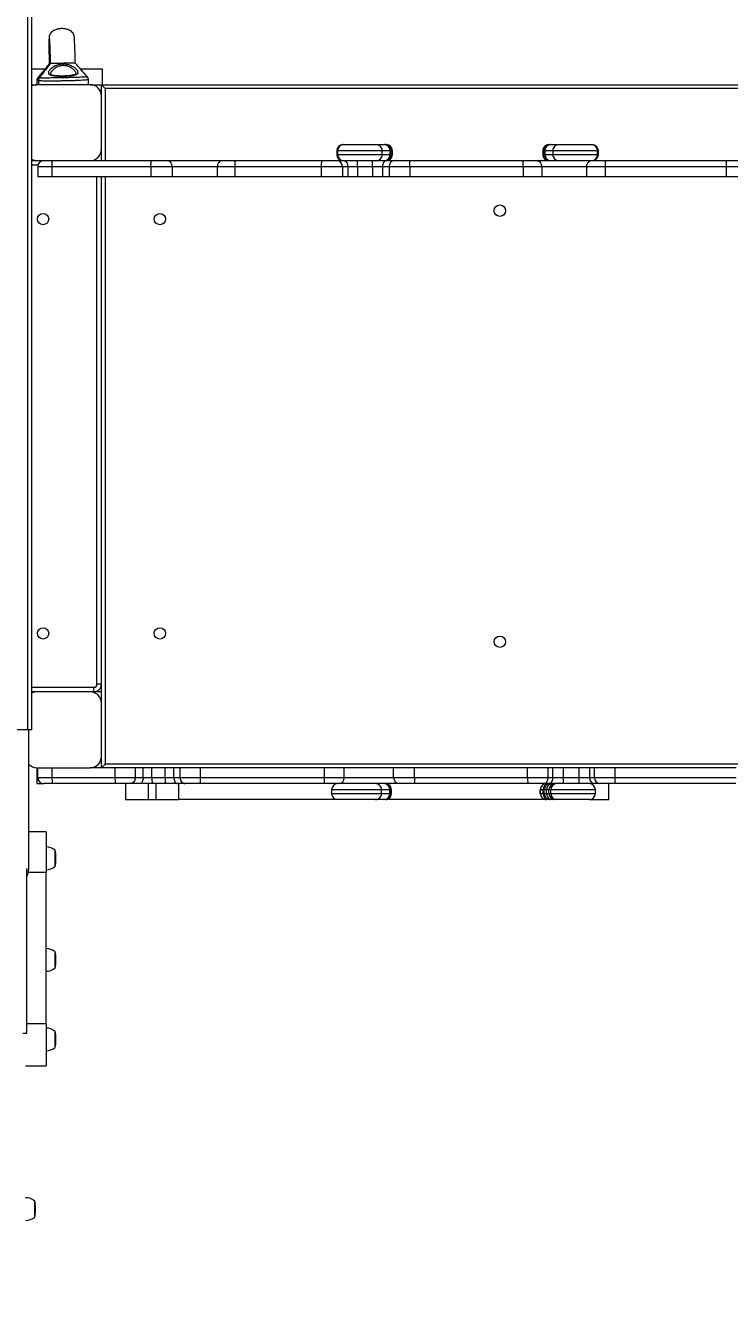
# Model space of a CAD drawing. Header units: millimetres. Extents: x -11024 to 8278, y -7837 to 5770.
# Drawn here: x -3413 to -2485, y -2495 to -809 of the extents above; entities that cross this region are included whole.
import ezdxf

# ---------------------------------------------------------------- set-up
doc = ezdxf.new("R2010")
doc.units = ezdxf.units.MM
for name, color, linetype in [('DIKOM_ОБЪЕКТ', 7, 'Continuous'), ('DIKOM_РАЗМЕР_ЗОНА', 7, 'Continuous'), ('DIKOM_РАЗМЕР_ОБЪЕКТА', 7, 'Continuous')]:
    doc.layers.add(name, color=color, linetype=linetype)
doc.styles.add('style1', font='arial.ttf', dxfattribs={"width": 0.8})
doc.dimstyles.new('1-50', dxfattribs={"dimtxt": 300, "dimasz": 200, "dimexe": 100, "dimexo": 0, "dimgap": 100, "dimtad": 1, "dimtxsty": 'style1', "dimcen": 200, "dimclrd": 7, "dimclre": 7, "dimclrt": 7, "dimadec": 1, "dimazin": 2, "dimtfac": 1, "dimtmove": 0, "dimatfit": 2, "dimfxl": 0, "dimlwd": 25, "dimlwe": 18, "dimarcsym": 0})

# ---------------------------------------------------------------- blocks, each defined once
blk = doc.blocks.new('*D9')
at = {"layer": 'Defpoints', "color": 0, "transparency": 16777216}
for p in [(3740.7, 3707.5), (-8191.6, -3797.3), (-1076.1, -3797.3)]:
    blk.add_point(p, dxfattribs=at)
at = {"layer": 'DIKOM_РАЗМЕР_ОБЪЕКТА', "color": 7, "lineweight": 18, "transparency": 16777216}
for p, q in [((3740.7, 3707.5), (-8291.6, 3707.5)), ((-1076.1, -3797.3), (-8291.6, -3797.3))]:
    blk.add_line(p, q, dxfattribs=at)
at = {"layer": 'DIKOM_РАЗМЕР_ОБЪЕКТА', "color": 7, "lineweight": 25, "transparency": 16777216}
blk.add_line((-8191.6, 3507.5), (-8191.6, -3597.3), dxfattribs=at)
at = {"layer": 'DIKOM_РАЗМЕР_ОБЪЕКТА', "color": 7, "transparency": 16777216}
for points in [[(-8224.9, 3507.5), (-8158.2, 3507.5), (-8191.6, 3707.5)], [(-8224.9, -3597.3), (-8158.2, -3597.3), (-8191.6, -3797.3)]]:
    blk.add_solid(points, dxfattribs=at)
at = {"layer": 'DIKOM_РАЗМЕР_ОБЪЕКТА', "color": 7, "transparency": 16777216, "insert": (-8444.7, -44.9), "char_height": 300, "attachment_point": 5, "rotation": 90, "style": 'style1'}
blk.add_mtext('7500', dxfattribs=at)
blk = doc.blocks.new('*D10')
at = {"layer": 'Defpoints', "color": 0, "transparency": 16777216}
for p in [(-7791.3, -186.8), (6174.9, -1433), (6174.9, -5371.3)]:
    blk.add_point(p, dxfattribs=at)
at = {"layer": 'DIKOM_РАЗМЕР_ОБЪЕКТА', "color": 7, "lineweight": 18, "transparency": 16777216}
for p, q in [((-7791.3, -186.8), (-7791.3, -5471.3)), ((6174.9, -1433), (6174.9, -5471.3))]:
    blk.add_line(p, q, dxfattribs=at)
at = {"layer": 'DIKOM_РАЗМЕР_ОБЪЕКТА', "color": 7, "lineweight": 25, "transparency": 16777216}
blk.add_line((-7591.3, -5371.3), (5974.9, -5371.3), dxfattribs=at)
at = {"layer": 'DIKOM_РАЗМЕР_ОБЪЕКТА', "color": 7, "transparency": 16777216}
for points in [[(-7591.3, -5337.9), (-7591.3, -5404.6), (-7791.3, -5371.3)], [(5974.9, -5337.9), (5974.9, -5404.6), (6174.9, -5371.3)]]:
    blk.add_solid(points, dxfattribs=at)
at = {"layer": 'DIKOM_РАЗМЕР_ОБЪЕКТА', "color": 7, "transparency": 16777216, "insert": (-1343.7, -5118.1), "char_height": 300, "attachment_point": 5, "style": 'style1'}
blk.add_mtext('14000', dxfattribs=at)
blk = doc.blocks.new('*D11')
at = {"layer": 'Defpoints', "color": 0, "transparency": 16777216}
for p in [(3316.1, 5770.1), (-10574.2, -5797.3), (-1580.1, -5797.3)]:
    blk.add_point(p, dxfattribs=at)
at = {"layer": 'DIKOM_РАЗМЕР_ЗОНА', "color": 7, "lineweight": 18, "transparency": 16777216}
for p, q in [((3316.1, 5770.1), (-10674.2, 5770.1)), ((-1580.1, -5797.3), (-10674.2, -5797.3))]:
    blk.add_line(p, q, dxfattribs=at)
at = {"layer": 'DIKOM_РАЗМЕР_ЗОНА', "color": 7, "lineweight": 25, "transparency": 16777216}
blk.add_line((-10574.2, 5570.1), (-10574.2, -5597.3), dxfattribs=at)
at = {"layer": 'DIKOM_РАЗМЕР_ЗОНА', "color": 7, "transparency": 16777216}
for points in [[(-10607.5, 5570.1), (-10540.8, 5570.1), (-10574.2, 5770.1)], [(-10607.5, -5597.3), (-10540.8, -5597.3), (-10574.2, -5797.3)]]:
    blk.add_solid(points, dxfattribs=at)
at = {"layer": 'DIKOM_РАЗМЕР_ЗОНА', "color": 7, "transparency": 16777216, "insert": (-10827.3, -173), "char_height": 300, "attachment_point": 5, "rotation": 90, "style": 'style1'}
blk.add_mtext('11500', dxfattribs=at)
blk = doc.blocks.new('*D12')
at = {"layer": 'Defpoints', "color": 0, "transparency": 16777216}
for p in [(8278.3, -1824.9), (-9291.3, -2098.9), (8278.3, -7737)]:
    blk.add_point(p, dxfattribs=at)
at = {"layer": 'DIKOM_РАЗМЕР_ЗОНА', "color": 7, "lineweight": 18, "transparency": 16777216}
for p, q in [((8278.3, -1824.9), (8278.3, -7837)), ((-9291.3, -2098.9), (-9291.3, -7837))]:
    blk.add_line(p, q, dxfattribs=at)
at = {"layer": 'DIKOM_РАЗМЕР_ЗОНА', "color": 7, "lineweight": 25, "transparency": 16777216}
blk.add_line((-9091.3, -7737), (8078.3, -7737), dxfattribs=at)
at = {"layer": 'DIKOM_РАЗМЕР_ЗОНА', "color": 7, "transparency": 16777216}
for points in [[(-9091.3, -7703.7), (-9091.3, -7770.4), (-9291.3, -7737)], [(8078.3, -7703.7), (8078.3, -7770.4), (8278.3, -7737)]]:
    blk.add_solid(points, dxfattribs=at)
at = {"layer": 'DIKOM_РАЗМЕР_ЗОНА', "color": 7, "transparency": 16777216, "insert": (-900.5, -7483.9), "char_height": 300, "attachment_point": 5, "style": 'style1'}
blk.add_mtext('17500', dxfattribs=at)

msp = doc.modelspace()

# ---------------------------------------------------------------- linework, layer by layer
at = {"layer": 'DIKOM_ОБЪЕКТ', "color": 7, "linetype": 'Continuous', "lineweight": 15}
for p, q in [((-3409.452, -1736.829), (-3409.452, 1463.171)), ((-3404.452, -1736.829), (-3404.452, -226.317)), ((-3404.452, -865.829), (-3386.739, -865.829)), ((-3340.546, -865.829), (-3311.888, -865.829)), ((-3311.888, -865.829), (-3311.888, -886.829)), ((-3404.452, -886.829), (-3397.849, -886.829)), ((-3397.954, -881.747), (-3397.849, -886.831)), ((-3327.616, -886.829), (-3397.616, -886.829)), ((-3395.822, -881.153), (-3395.704, -886.829)), ((-3329.69, -886.829), (-3329.835, -879.844)), ((-3327.616, -886.829), (-3311.888, -886.829)), ((-3312.616, -901.829), (-3312.616, -886.829)), ((-3311.888, -886.829), (-1815.198, -886.829)), ((-1817.616, -891.829), (-3307.616, -891.829)), ((-3307.616, -891.829), (-3307.616, -986.829)), ((-3312.616, -971.829), (-3312.616, -901.829)), ((-3312.616, -986.829), (-3312.616, -971.829)), ((-3002.543, -973.829), (-3002.543, -978.829)), ((-3001.451, -973.829), (-3002.543, -973.829)), ((-3001.494, -973.829), (-3001.494, -978.829)), ((-2942.512, -973.829), (-3001.494, -973.829)), ((-2994.543, -965.829), (-2993.742, -965.829)), ((-2993.742, -965.829), (-2993.494, -965.829)), ((-2993.494, -965.829), (-2950.507, -965.829)), ((-2950.507, -965.829), (-2940.059, -965.829)), ((-2942.512, -978.829), (-2942.512, -973.829)), ((-2932.064, -973.829), (-2942.512, -973.829)), ((-2940.059, -965.829), (-2940.046, -965.829)), ((-2940.059, -965.829), (-2939.293, -965.829)), ((-2939.293, -965.829), (-2938.41, -965.829)), ((-2938.41, -965.829), (-2937.245, -965.829)), ((-2937.245, -965.829), (-2937.23, -965.829)), ((-2932.064, -978.829), (-2932.064, -973.829)), ((-2932.046, -973.829), (-2932.064, -973.829)), ((-2932.046, -978.829), (-2932.046, -973.829)), ((-2931.618, -973.829), (-2932.046, -973.829)), ((-2931.618, -978.829), (-2931.618, -973.829)), ((-2930.415, -973.829), (-2931.618, -973.829)), ((-2930.415, -978.829), (-2930.415, -973.829)), ((-2929.25, -973.829), (-2930.415, -973.829)), ((-2929.25, -978.829), (-2929.25, -973.829)), ((-2929.23, -973.829), (-2929.25, -973.829)), ((-2929.23, -978.829), (-2929.23, -973.829)), ((-2731.168, -973.829), (-2731.168, -978.829)), ((-2731.148, -973.829), (-2731.168, -973.829)), ((-2729.983, -973.829), (-2731.148, -973.829)), ((-2731.148, -973.829), (-2731.148, -978.829)), ((-2728.779, -973.829), (-2729.983, -973.829)), ((-2729.983, -973.829), (-2729.983, -978.829)), ((-2728.779, -973.829), (-2728.779, -978.829)), ((-2728.352, -973.829), (-2728.779, -973.829)), ((-2728.352, -973.829), (-2728.352, -978.829)), ((-2728.334, -973.829), (-2728.352, -973.829)), ((-2717.886, -973.829), (-2728.334, -973.829)), ((-2728.334, -973.829), (-2728.334, -978.829)), ((-2723.168, -965.829), (-2723.152, -965.829)), ((-2723.152, -965.829), (-2721.988, -965.829)), ((-2721.988, -965.829), (-2721.105, -965.829)), ((-2721.105, -965.829), (-2720.352, -965.829)), ((-2720.352, -965.829), (-2720.339, -965.829)), ((-2720.339, -965.829), (-2709.891, -965.829)), ((-2717.886, -973.829), (-2717.886, -978.829)), ((-2658.904, -973.829), (-2717.886, -973.829)), ((-2709.891, -965.829), (-2666.904, -965.829)), ((-2666.904, -965.829), (-2666.656, -965.829)), ((-2666.656, -965.829), (-2665.855, -965.829)), ((-2657.855, -973.829), (-2658.947, -973.829)), ((-2658.904, -978.829), (-2658.904, -973.829)), ((-2657.855, -978.829), (-2657.855, -973.829)), ((-3404.452, -986.829), (-3397.616, -986.829)), ((-3396.362, -992.829), (-3404.452, -992.829)), ((-3397.616, -986.829), (-3327.616, -986.829)), ((-3396.616, -994.829), (-3396.616, -1007.829)), ((-3378.154, -994.829), (-3396.616, -994.829)), ((-3247.769, -994.829), (-3378.154, -994.829)), ((-3378.154, -994.829), (-3378.154, -1007.829)), ((-3327.616, -986.829), (-3247.154, -986.829)), ((-3247.769, -994.829), (-3247.769, -1007.829)), ((-3219.318, -994.829), (-3247.769, -994.829)), ((-3247.154, -986.829), (-3226.29, -986.829)), ((-3226.29, -986.829), (-3153.43, -986.829)), ((-3219.318, -994.829), (-3219.318, -1007.829)), ((-3160.013, -994.829), (-3219.318, -994.829)), ((-3136.827, -994.829), (-3160.013, -994.829)), ((-3160.013, -994.829), (-3160.013, -1007.829)), ((-3153.43, -986.829), (-3136.426, -986.829)), ((-3023.012, -994.829), (-3136.827, -994.829)), ((-3136.827, -994.829), (-3136.827, -1007.829)), ((-3136.426, -986.829), (-3022.612, -986.829)), ((-2995.196, -994.829), (-3023.012, -994.829)), ((-3023.012, -994.829), (-3023.012, -1007.829)), ((-3022.612, -986.829), (-3002.213, -986.829)), ((-3002.543, -978.829), (-3001.451, -978.829)), ((-3002.213, -986.829), (-2993.506, -986.829)), ((-3001.494, -978.829), (-2942.512, -978.829)), ((-2995.196, -994.829), (-2995.196, -1007.829)), ((-2988.109, -994.829), (-2995.196, -994.829)), ((-2993.506, -986.829), (-2975.399, -986.829)), ((-2988.109, -994.829), (-2988.109, -1007.829)), ((-2975.175, -994.829), (-2988.109, -994.829)), ((-2975.399, -986.829), (-2955.795, -986.829)), ((-2975.175, -994.829), (-2975.175, -1007.829)), ((-2955.572, -994.829), (-2975.175, -994.829)), ((-2955.795, -986.829), (-2937.308, -986.829)), ((-2955.572, -994.829), (-2955.572, -1007.829)), ((-2942.366, -994.829), (-2955.572, -994.829)), ((-2942.512, -978.829), (-2932.064, -978.829)), ((-2942.366, -994.829), (-2942.366, -1007.829)), ((-2933.628, -994.829), (-2942.366, -994.829)), ((-2937.308, -986.829), (-2926.572, -986.829)), ((-2933.628, -994.829), (-2933.628, -1007.829)), ((-2906.31, -994.829), (-2933.628, -994.829)), ((-2932.064, -978.829), (-2932.046, -978.829)), ((-2932.046, -978.829), (-2931.618, -978.829)), ((-2931.618, -978.829), (-2930.415, -978.829)), ((-2930.415, -978.829), (-2929.25, -978.829)), ((-2929.25, -978.829), (-2929.23, -978.829)), ((-2926.572, -986.829), (-2906.539, -986.829)), ((-2906.539, -986.829), (-2757.161, -986.829)), ((-2906.31, -994.829), (-2906.31, -1007.829)), ((-2756.932, -994.829), (-2906.31, -994.829)), ((-2757.161, -986.829), (-2739.232, -986.829)), ((-2756.932, -994.829), (-2756.932, -1007.829)), ((-2732.484, -994.829), (-2756.932, -994.829)), ((-2739.232, -986.829), (-2666.684, -986.829)), ((-2732.484, -994.829), (-2732.484, -1007.829)), ((-2673.433, -994.829), (-2732.484, -994.829)), ((-2731.168, -978.829), (-2731.148, -978.829)), ((-2731.148, -978.829), (-2729.983, -978.829)), ((-2729.983, -978.829), (-2728.779, -978.829)), ((-2728.779, -978.829), (-2728.352, -978.829)), ((-2728.352, -978.829), (-2728.334, -978.829)), ((-2728.334, -978.829), (-2717.886, -978.829)), ((-2717.886, -978.829), (-2658.904, -978.829)), ((-2648.937, -994.829), (-2673.433, -994.829)), ((-2673.433, -994.829), (-2673.433, -1007.829)), ((-2666.684, -986.829), (-2648.72, -986.829)), ((-2658.947, -978.829), (-2657.855, -978.829)), ((-2648.937, -994.829), (-2648.937, -1007.829)), ((-2489.561, -994.829), (-2648.937, -994.829)), ((-2648.72, -986.829), (-2489.344, -986.829)), ((-2489.561, -994.829), (-2489.561, -1007.829)), ((-2462.507, -994.829), (-2489.561, -994.829)), ((-2489.344, -986.829), (-2469.504, -986.829)), ((-3396.616, -1007.829), (-3378.154, -1007.829)), ((-3378.154, -1007.829), (-3247.769, -1007.829)), ((-3318.616, -1676.829), (-3318.616, -1007.829)), ((-3312.616, -1701.829), (-3312.616, -1007.829)), ((-3307.616, -1007.829), (-3307.616, -1781.829)), ((-3247.769, -1007.829), (-3219.318, -1007.829)), ((-3219.318, -1007.829), (-3160.013, -1007.829)), ((-3160.013, -1007.829), (-3136.827, -1007.829)), ((-3136.827, -1007.829), (-3023.012, -1007.829)), ((-3023.012, -1007.829), (-2995.196, -1007.829)), ((-2995.196, -1007.829), (-2988.109, -1007.829)), ((-2988.109, -1007.829), (-2975.175, -1007.829)), ((-2975.175, -1007.829), (-2955.572, -1007.829)), ((-2955.572, -1007.829), (-2942.366, -1007.829)), ((-2942.366, -1007.829), (-2933.628, -1007.829)), ((-2933.628, -1007.829), (-2906.31, -1007.829)), ((-2906.31, -1007.829), (-2756.932, -1007.829)), ((-2756.932, -1007.829), (-2732.484, -1007.829)), ((-2732.484, -1007.829), (-2673.433, -1007.829)), ((-2673.433, -1007.829), (-2648.937, -1007.829)), ((-2648.937, -1007.829), (-2489.561, -1007.829)), ((-2489.561, -1007.829), (-2462.507, -1007.829)), ((-3404.452, -1680.829), (-3322.616, -1680.829)), ((-3322.616, -1686.829), (-3322.616, -1680.829)), ((-3312.616, -1676.829), (-3318.616, -1676.829)), ((-3397.616, -1686.829), (-3404.452, -1686.829)), ((-3327.616, -1686.829), (-3397.616, -1686.829)), ((-3322.616, -1686.829), (-3327.616, -1686.829)), ((-3312.616, -1686.829), (-3322.616, -1686.829)), ((-3312.616, -1771.829), (-3312.616, -1701.829)), ((-3409.452, -1736.829), (-3449.452, -1736.829)), ((-3404.452, -1736.829), (-3409.452, -1736.829)), ((-3408.673, -1736.829), (-3408.673, -1920.773)), ((-3397.616, -1786.829), (-3397.616, -1807.829)), ((-3397.616, -1786.829), (-3327.616, -1786.829)), ((-3396.616, -1799.829), (-3396.616, -1786.829)), ((-3377.767, -1799.829), (-3377.767, -1786.829)), ((-3294.791, -1786.829), (-3327.616, -1786.829)), ((-3312.616, -1786.829), (-3312.616, -1771.829)), ((-3307.616, -1781.829), (-1817.616, -1781.829)), ((-3294.791, -1799.829), (-3294.791, -1786.829)), ((-3267.931, -1786.829), (-3294.791, -1786.829)), ((-3267.931, -1799.829), (-3267.931, -1786.829)), ((-3257.712, -1786.829), (-3267.931, -1786.829)), ((-3257.712, -1799.829), (-3257.712, -1786.829)), ((-3246.039, -1786.829), (-3257.712, -1786.829)), ((-3246.039, -1799.829), (-3246.039, -1786.829)), ((-3228.738, -1786.829), (-3246.039, -1786.829)), ((-3228.738, -1799.829), (-3228.738, -1786.829)), ((-3217.342, -1786.829), (-3228.738, -1786.829)), ((-3217.342, -1799.829), (-3217.342, -1786.829)), ((-3208.988, -1786.829), (-3217.342, -1786.829)), ((-3208.988, -1799.829), (-3208.988, -1786.829)), ((-3182.153, -1786.829), (-3208.988, -1786.829)), ((-3182.153, -1799.829), (-3182.153, -1786.829)), ((-3018.61, -1786.829), (-3182.153, -1786.829)), ((-3018.61, -1799.829), (-3018.61, -1786.829)), ((-2992.615, -1786.829), (-3018.61, -1786.829)), ((-2992.615, -1799.829), (-2992.615, -1786.829)), ((-2927.633, -1786.829), (-2992.615, -1786.829)), ((-2927.633, -1799.829), (-2927.633, -1786.829)), ((-2900.177, -1786.829), (-2927.633, -1786.829)), ((-2900.177, -1799.829), (-2900.177, -1786.829)), ((-2750.987, -1786.829), (-2900.177, -1786.829)), ((-2750.987, -1799.829), (-2750.987, -1786.829)), ((-2723.947, -1786.829), (-2750.987, -1786.829)), ((-2723.947, -1799.829), (-2723.947, -1786.829)), ((-2717.613, -1786.829), (-2723.947, -1786.829)), ((-2717.613, -1799.829), (-2717.613, -1786.829)), ((-2703.742, -1786.829), (-2717.613, -1786.829)), ((-2703.742, -1799.829), (-2703.742, -1786.829)), ((-2682.937, -1786.829), (-2703.742, -1786.829)), ((-2682.937, -1799.829), (-2682.937, -1786.829)), ((-2669.067, -1786.829), (-2682.937, -1786.829)), ((-2669.067, -1799.829), (-2669.067, -1786.829)), ((-2662.725, -1786.829), (-2669.067, -1786.829)), ((-2635.671, -1786.829), (-2662.725, -1786.829)), ((-2662.725, -1799.829), (-2662.725, -1786.829)), ((-2635.671, -1799.829), (-2635.671, -1786.829)), ((-2476.295, -1786.829), (-2635.671, -1786.829)), ((-3396.616, -1799.829), (-3377.767, -1799.829)), ((-3377.767, -1799.829), (-3294.791, -1799.829)), ((-3294.791, -1799.829), (-3267.931, -1799.829)), ((-3267.931, -1799.829), (-3257.712, -1799.829)), ((-3257.712, -1799.829), (-3246.039, -1799.829)), ((-3246.039, -1799.829), (-3228.738, -1799.829)), ((-3228.738, -1799.829), (-3217.342, -1799.829)), ((-3217.342, -1799.829), (-3208.988, -1799.829)), ((-3208.988, -1799.829), (-3182.153, -1799.829)), ((-3182.153, -1799.829), (-3018.61, -1799.829)), ((-3018.61, -1799.829), (-2992.615, -1799.829)), ((-2992.615, -1799.829), (-2927.633, -1799.829)), ((-2927.633, -1799.829), (-2900.177, -1799.829)), ((-2900.177, -1799.829), (-2750.987, -1799.829)), ((-2750.987, -1799.829), (-2723.947, -1799.829)), ((-2723.947, -1799.829), (-2717.613, -1799.829)), ((-2717.613, -1799.829), (-2703.742, -1799.829)), ((-2703.742, -1807.829), (-2703.742, -1799.829)), ((-2703.742, -1799.829), (-2682.937, -1799.829)), ((-2682.937, -1799.829), (-2669.067, -1799.829)), ((-2682.937, -1807.829), (-2682.937, -1799.829)), ((-2669.067, -1799.829), (-2662.725, -1799.829)), ((-2662.725, -1799.829), (-2635.671, -1799.829)), ((-2635.671, -1799.829), (-2476.295, -1799.829)), ((-3397.616, -1807.829), (-3388.616, -1807.829)), ((-3377.307, -1807.829), (-3388.616, -1807.829)), ((-3294.33, -1807.829), (-3377.307, -1807.829)), ((-3274.633, -1807.829), (-3294.33, -1807.829)), ((-3280.914, -1807.829), (-3280.914, -1828.829)), ((-3262.078, -1807.829), (-3274.633, -1807.829)), ((-3245.736, -1807.829), (-3262.078, -1807.829)), ((-3250.914, -1807.829), (-3250.914, -1828.829)), ((-3228.435, -1807.829), (-3245.736, -1807.829)), ((-3240.858, -1807.829), (-3240.858, -1828.829)), ((-3212.481, -1807.829), (-3228.435, -1807.829)), ((-3202.217, -1807.829), (-3212.481, -1807.829)), ((-3211.031, -1807.829), (-3211.031, -1828.829)), ((-3182.538, -1807.829), (-3202.217, -1807.829)), ((-3018.995, -1807.829), (-3182.538, -1807.829)), ((-2999.932, -1807.829), (-3018.995, -1807.829)), ((-3009.35, -1815.829), (-3009.35, -1820.829)), ((-2943.395, -1815.829), (-3009.35, -1815.829)), ((-3009.35, -1820.829), (-2943.395, -1820.829)), ((-2920.097, -1807.829), (-2999.932, -1807.829)), ((-2943.395, -1820.829), (-2943.395, -1815.829)), ((-2932.426, -1815.829), (-2943.395, -1815.829)), ((-2943.395, -1820.829), (-2932.426, -1820.829)), ((-2932.426, -1820.829), (-2932.426, -1815.829)), ((-2932.385, -1815.829), (-2932.426, -1815.829)), ((-2932.426, -1820.829), (-2932.385, -1820.829)), ((-2932.385, -1820.829), (-2932.385, -1815.829)), ((-2930.498, -1815.829), (-2932.385, -1815.829)), ((-2932.385, -1820.829), (-2930.498, -1820.829)), ((-2930.498, -1820.829), (-2930.498, -1815.829)), ((-2930.457, -1815.829), (-2930.498, -1815.829)), ((-2930.498, -1820.829), (-2930.457, -1820.829)), ((-2930.457, -1820.829), (-2930.457, -1815.829)), ((-2899.963, -1807.829), (-2920.097, -1807.829)), ((-2750.773, -1807.829), (-2899.963, -1807.829)), ((-2730.944, -1807.829), (-2750.773, -1807.829)), ((-2734.305, -1815.829), (-2734.305, -1820.829)), ((-2734.3, -1815.829), (-2734.305, -1815.829)), ((-2734.305, -1820.829), (-2734.3, -1820.829)), ((-2730.642, -1815.829), (-2734.3, -1815.829)), ((-2734.3, -1820.829), (-2734.3, -1815.829)), ((-2734.3, -1820.829), (-2730.642, -1820.829)), ((-2723.161, -1807.829), (-2730.944, -1807.829)), ((-2729.095, -1815.829), (-2730.642, -1815.829)), ((-2730.642, -1820.829), (-2730.642, -1815.829)), ((-2730.642, -1820.829), (-2729.095, -1820.829)), ((-2726.206, -1815.829), (-2729.095, -1815.829)), ((-2729.095, -1820.829), (-2729.095, -1815.829)), ((-2729.095, -1820.829), (-2726.206, -1820.829)), ((-2723.009, -1815.829), (-2726.206, -1815.829)), ((-2726.206, -1820.829), (-2726.206, -1815.829)), ((-2726.206, -1820.829), (-2723.009, -1820.829)), ((-2703.742, -1807.829), (-2723.161, -1807.829)), ((-2720.669, -1815.829), (-2723.009, -1815.829)), ((-2723.009, -1820.829), (-2723.009, -1815.829)), ((-2723.009, -1820.829), (-2720.669, -1820.829)), ((-2720.669, -1820.829), (-2720.669, -1815.829)), ((-2661.674, -1815.829), (-2720.669, -1815.829)), ((-2720.669, -1820.829), (-2661.674, -1820.829)), ((-2682.937, -1807.829), (-2703.742, -1807.829)), ((-2663.518, -1807.829), (-2682.937, -1807.829)), ((-2655.727, -1807.829), (-2663.518, -1807.829)), ((-2661.674, -1820.829), (-2661.674, -1815.829)), ((-2635.888, -1807.829), (-2655.727, -1807.829)), ((-2644.026, -1828.829), (-2644.026, -1807.829)), ((-2476.512, -1807.829), (-2635.888, -1807.829)), ((-3280.914, -1828.829), (-3250.914, -1828.829)), ((-3250.914, -1828.829), (-3240.858, -1828.829)), ((-3240.858, -1828.829), (-3211.031, -1828.829)), ((-3001.35, -1828.829), (-3211.031, -1828.829)), ((-2951.384, -1828.829), (-3001.35, -1828.829)), ((-2940.415, -1828.829), (-2951.384, -1828.829)), ((-2940.385, -1828.829), (-2940.415, -1828.829)), ((-2938.487, -1828.829), (-2940.385, -1828.829)), ((-2938.458, -1828.829), (-2938.487, -1828.829)), ((-2726.301, -1828.829), (-2938.458, -1828.829)), ((-2726.301, -1828.829), (-2726.305, -1828.829)), ((-2722.643, -1828.829), (-2726.301, -1828.829)), ((-2721.509, -1828.829), (-2722.643, -1828.829)), ((-2718.619, -1828.829), (-2721.509, -1828.829)), ((-2715.01, -1828.829), (-2718.619, -1828.829)), ((-2712.67, -1828.829), (-2715.01, -1828.829)), ((-2669.674, -1828.829), (-2712.67, -1828.829)), ((-2669.674, -1828.829), (-2644.026, -1828.829)), ((-3385.616, -1871.403), (-3408.673, -1871.403)), ((-3385.616, -1871.403), (-3385.616, -1924.702)), ((-3373.616, -1917.012), (-3373.616, -1895.412)), ((-3372.563, -1907.687), (-3372.563, -1904.738)), ((-3411.184, -2136.829), (-3411.184, -1919.785)), ((-3385.616, -1924.702), (-3409.118, -1924.702)), ((-3385.616, -2124.506), (-3385.616, -1924.702)), ((-3373.616, -2050.854), (-3373.616, -2029.254)), ((-3372.563, -2041.529), (-3372.563, -2038.579)), ((-3385.616, -2124.506), (-3411.184, -2124.506)), ((-3385.616, -2124.506), (-3385.616, -2179.689)), ((-3411.184, -2136.829), (-3416.184, -2136.829)), ((-3373.616, -2155.68), (-3373.616, -2134.08)), ((-3372.563, -2146.355), (-3372.563, -2143.406)), ((-3412.616, -2179.689), (-3385.616, -2179.689)), ((-3400.616, -2379.209), (-3400.616, -2357.609)), ((-3399.563, -2369.884), (-3399.563, -2366.934))]:
    msp.add_line(p, q, dxfattribs=at)
at = {"layer": 'DIKOM_ОБЪЕКТ', "color": 7, "linetype": 'Continuous', "lineweight": 15, "flags": 128}
for points in [[(-3312.616, -886.829), (-3312.52, -886.925), (-3312.235, -887.21), (-3311.773, -887.672), (-3311.151, -888.294), (-3310.394, -889.052), (-3309.529, -889.916), (-3308.591, -890.854), (-3307.616, -891.829)], [(-3153.43, -986.829), (-3154.714, -986.983), (-3155.949, -987.438), (-3157.087, -988.178), (-3158.085, -989.172), (-3158.904, -990.385), (-3159.512, -991.768), (-3159.887, -993.269), (-3160.013, -994.829)], [(-2993.506, -986.829), (-2992.453, -986.983), (-2991.44, -987.438), (-2990.507, -988.178), (-2989.689, -989.172), (-2989.018, -990.385), (-2988.52, -991.768), (-2988.212, -993.269), (-2988.109, -994.829)], [(-2937.308, -986.829), (-2938.295, -986.983), (-2939.244, -987.438), (-2940.118, -988.178), (-2940.885, -989.172), (-2941.514, -990.385), (-2941.981, -991.768), (-2942.269, -993.269), (-2942.366, -994.829)], [(-2739.232, -986.829), (-2737.916, -986.983), (-2736.65, -987.438), (-2735.483, -988.178), (-2734.46, -989.172), (-2733.621, -990.385), (-2732.997, -991.768), (-2732.614, -993.269), (-2732.484, -994.829)], [(-2666.684, -986.829), (-2668.001, -986.983), (-2669.267, -987.438), (-2670.433, -988.178), (-2671.456, -989.172), (-2672.295, -990.385), (-2672.919, -991.768), (-2673.303, -993.269), (-2673.433, -994.829)], [(-3307.616, -1781.829), (-3308.591, -1782.805), (-3309.529, -1783.743), (-3310.394, -1784.607), (-3311.151, -1785.365), (-3311.773, -1785.987), (-3312.235, -1786.449), (-3312.52, -1786.733), (-3312.616, -1786.829)], [(-3267.931, -1799.829), (-3268.06, -1801.39), (-3268.442, -1802.891), (-3269.061, -1804.274), (-3269.894, -1805.486), (-3270.91, -1806.481), (-3272.069, -1807.22), (-3273.326, -1807.676), (-3274.633, -1807.829)], [(-3257.712, -1799.829), (-3257.796, -1801.39), (-3258.044, -1802.891), (-3258.448, -1804.274), (-3258.991, -1805.486), (-3259.652, -1806.481), (-3260.407, -1807.22), (-3261.226, -1807.676), (-3262.078, -1807.829)], [(-3217.342, -1799.829), (-3217.249, -1801.39), (-3216.972, -1802.891), (-3216.523, -1804.274), (-3215.919, -1805.486), (-3215.182, -1806.481), (-3214.342, -1807.22), (-3213.43, -1807.676), (-3212.481, -1807.829)], [(-3208.988, -1799.829), (-3208.858, -1801.39), (-3208.472, -1802.891), (-3207.847, -1804.274), (-3207.005, -1805.486), (-3205.979, -1806.481), (-3204.808, -1807.22), (-3203.538, -1807.676), (-3202.217, -1807.829)], [(-2723.161, -1807.829), (-2722.078, -1807.676), (-2721.038, -1807.22), (-2720.079, -1806.481), (-2719.238, -1805.486), (-2718.548, -1804.274), (-2718.035, -1802.891), (-2717.719, -1801.39), (-2717.613, -1799.829)], [(-2663.518, -1807.829), (-2664.601, -1807.676), (-2665.641, -1807.22), (-2666.601, -1806.481), (-2667.441, -1805.486), (-2668.131, -1804.274), (-2668.644, -1802.891), (-2668.96, -1801.39), (-2669.067, -1799.829)]]:
    msp.add_lwpolyline(points, dxfattribs=at)
at = {"layer": 'DIKOM_ОБЪЕКТ', "color": 7, "linetype": 'Continuous', "lineweight": 15}
for centre in [(-2787.616, -1052.829), (-3389.616, -1063.829), (-3235.616, -1063.829), (-3389.616, -1609.829), (-3235.616, -1609.829), (-2787.616, -1620.829)]:
    msp.add_circle(centre, 7.5, dxfattribs=at)
for centre, radius, start, end in [((-3397.616, -901.829), 15, 90, 117.111353), ((-3327.616, -901.829), 15, 0, 90), ((-3327.616, -971.829), 15, 270, 0), ((-2994.543, -973.829), 8, 90, 180), ((-2993.494, -973.829), 8, 90, 180), ((-2993.677, -973.505), 7.676, 90.481056, 149.761086), ((-2950.509, -973.827), 7.997, 359.981532, 89.983559), ((-2940.062, -973.827), 7.997, 359.981532, 89.983559), ((-2940.046, -973.829), 8, 0, 90), ((-2939.459, -973.67), 7.842, 358.832974, 88.785617), ((-2938.412, -973.827), 7.998, 359.983248, 89.981843), ((-2937.248, -973.827), 7.997, 359.981532, 89.983559), ((-2937.23, -973.829), 8, 0, 90), ((-2723.168, -973.829), 8, 90, 180), ((-2723.15, -973.827), 7.997, 90.015469, 180.01944), ((-2721.985, -973.827), 7.998, 90.018157, 180.016752), ((-2720.939, -973.67), 7.842, 91.214383, 181.167026), ((-2720.352, -973.829), 8, 90, 180), ((-2720.336, -973.827), 7.998, 90.018868, 180.016041), ((-2709.889, -973.827), 7.997, 90.015469, 180.01944), ((-2666.904, -973.829), 8, 0, 90), ((-2666.72, -973.505), 7.676, 30.240211, 89.517648), ((-2665.855, -973.829), 8, 0, 90), ((-3397.616, -971.829), 15, 242.888647, 270), ((-3388.616, -994.829), 8, 90, 180), ((-3351.678, -992.841), 26.55, 166.912242, 184.294114), ((-3221.281, -992.842), 26.562, 166.916142, 184.290214), ((-3226.842, -994.348), 7.539, 356.340668, 85.800375), ((-3096.587, -992.835), 40.289, 171.427042, 182.836978), ((-2982.772, -992.835), 40.289, 171.427042, 182.836978), ((-2994.543, -978.829), 8, 180, 270), ((-3002.739, -994.368), 7.557, 356.502688, 86.008047), ((-2993.494, -978.829), 8, 180, 270), ((-2993.677, -979.154), 7.676, 210.238872, 269.518986), ((-3046.852, -992.832), 71.704, 358.40383, 4.802108), ((-3027.248, -992.83), 71.704, 358.402099, 4.800427), ((-2950.509, -978.832), 7.997, 270.016454, 0.018454), ((-2940.062, -978.832), 7.997, 270.016454, 0.018454), ((-2940.046, -978.829), 8, 270, 0), ((-2939.459, -978.989), 7.842, 271.214397, 1.167013), ((-2938.412, -978.832), 7.998, 270.018171, 0.016738), ((-2937.248, -978.832), 7.997, 270.016454, 0.018454), ((-2937.23, -978.829), 8, 270, 0), ((-2926.069, -994.385), 7.572, 93.811065, 183.366268), ((-2976.381, -992.831), 70.099, 358.366272, 4.911326), ((-2827.061, -992.832), 70.158, 358.369013, 4.908584), ((-2723.168, -978.829), 8, 180, 270), ((-2723.15, -978.832), 7.997, 179.980574, 269.984518), ((-2721.985, -978.832), 7.998, 179.983262, 269.981829), ((-2720.939, -978.989), 7.842, 178.832987, 268.785603), ((-2720.352, -978.829), 8, 180, 270), ((-2720.336, -978.832), 7.998, 179.983973, 269.981119), ((-2709.889, -978.832), 7.997, 179.980574, 269.984518), ((-2666.904, -978.829), 8, 270, 0), ((-2666.72, -979.153), 7.676, 270.48231, 329.759832), ((-2665.855, -978.829), 8, 270, 0), ((-2574.995, -992.83), 73.969, 175.347197, 181.54924), ((-2415.619, -992.83), 73.969, 175.347197, 181.54924), ((-3322.616, -1676.829), 4, 270, 0), ((-3322.616, -1676.829), 10, 270, 0), ((-3397.616, -1701.829), 15, 90, 117.111353), ((-3327.616, -1701.829), 15, 0, 90), ((-3397.616, -1771.829), 15, 222.511725, 270), ((-3327.616, -1771.829), 15, 270, 0), ((-3388.616, -1799.829), 8, 180, 270), ((-3342.644, -1801.82), 35.18, 176.755723, 189.834949), ((-3259.716, -1801.823), 35.132, 176.746716, 189.843956), ((-3192.961, -1801.825), 53.115, 177.847219, 186.491284), ((-3175.784, -1801.829), 52.991, 177.837108, 186.501395), ((-3223.998, -1801.825), 41.893, 351.759008, 2.729879), ((-3060.446, -1801.824), 41.883, 351.756085, 2.729394), ((-3000.29, -1800.156), 7.681, 272.668313, 2.439513), ((-2919.858, -1800.055), 7.778, 178.340905, 268.238903), ((-2825.339, -1801.825), 74.865, 178.47258, 184.600263), ((-2676.148, -1801.825), 74.865, 178.47258, 184.600263), ((-2731.482, -1800.3), 7.549, 274.087028, 3.57244), ((-2655.19, -1800.299), 7.549, 176.431129, 265.921014), ((-2709.613, -1801.829), 73.969, 355.347205, 1.549239), ((-3001.35, -1815.829), 8, 90, 180), ((-3001.35, -1820.829), 8, 180, 270), ((-2951.39, -1815.824), 7.994, 359.959128, 89.961416), ((-2951.39, -1820.835), 7.994, 270.038584, 0.040872), ((-2940.42, -1815.824), 7.995, 359.960845, 89.959699), ((-2940.42, -1820.835), 7.995, 270.040301, 0.039155), ((-2940.385, -1815.829), 8, 0, 90), ((-2940.385, -1820.829), 8, 270, 0), ((-2938.492, -1815.824), 7.994, 359.959128, 89.961416), ((-2938.492, -1820.835), 7.994, 270.038584, 0.040872), ((-2938.457, -1815.829), 8, 0, 90), ((-2938.457, -1820.829), 8, 270, 0), ((-2726.305, -1815.829), 8, 90, 180), ((-2726.305, -1820.829), 8, 180, 270), ((-2726.301, -1815.828), 7.999, 90.00309, 180.006302), ((-2726.301, -1820.83), 7.999, 179.993698, 269.99691), ((-2722.643, -1815.829), 7.999, 90.005516, 180.003876), ((-2722.643, -1820.83), 7.999, 179.996124, 269.994484), ((-2721.296, -1815.628), 7.802, 91.562047, 181.479353), ((-2721.296, -1821.031), 7.802, 178.520647, 268.437953), ((-2718.407, -1815.628), 7.801, 91.560305, 181.481095), ((-2718.407, -1821.031), 7.801, 178.518905, 268.439695), ((-2715.009, -1815.829), 7.999, 90.005516, 180.003876), ((-2715.009, -1820.83), 7.999, 179.996124, 269.994484), ((-2712.67, -1815.829), 8, 90.00478, 180.002904), ((-2712.67, -1820.83), 8, 179.997096, 269.99522), ((-2669.674, -1815.829), 8, 0, 90), ((-2669.674, -1820.829), 8, 270, 0), ((-3385.776, -1909.889), 18.677, 49.378843, 89.509067), ((-3414.399, -1904.738), 41.836, 0, 12.879622), ((-3385.776, -1902.536), 18.677, 270.490933, 310.621157), ((-3414.399, -1907.687), 41.836, 347.120378, 0), ((-3385.776, -2043.731), 18.677, 49.378843, 89.509067), ((-3414.399, -2038.579), 41.836, 0, 12.879622), ((-3385.776, -2036.377), 18.677, 270.490933, 310.621157), ((-3414.399, -2041.529), 41.836, 347.120378, 0), ((-3385.776, -2148.557), 18.677, 49.378843, 89.509067), ((-3414.399, -2143.406), 41.836, 0, 12.879622), ((-3385.776, -2141.204), 18.677, 270.490933, 310.621157), ((-3414.399, -2146.355), 41.836, 347.120378, 0), ((-3412.776, -2372.086), 18.677, 49.378843, 89.509067), ((-3441.399, -2366.934), 41.836, 0, 12.879622), ((-3441.399, -2369.884), 41.836, 347.120378, 0), ((-3412.776, -2364.732), 18.677, 270.490933, 310.621157)]:
    msp.add_arc(centre, radius, start, end, dxfattribs=at)
for points, knots in [([(-3381.558, -823.708), (-3381.593, -823.828), (-3381.66, -824.058), (-3381.732, -825.403), (-3381.783, -827.247), (-3381.815, -829.449), (-3381.832, -831.832), (-3381.838, -834.256), (-3381.835, -836.608), (-3381.827, -838.81), (-3381.816, -840.805), (-3381.804, -842.716), (-3381.787, -844.824), (-3381.76, -847.816), (-3381.712, -852.048), (-3381.662, -856.11), (-3381.62, -858.814), (-3381.61, -859.44)], [0, 0, 0, 0, 0.11756927, 0.22557439, 0.32311029, 0.40998839, 0.48640208, 0.55289561, 0.61018281, 0.65896325, 0.69995363, 0.73386764, 0.77083001, 0.81721639, 0.89103129, 0.97477485, 1, 1, 1, 1]), ([(-3348.512, -823.704), (-3348.615, -822.853), (-3348.829, -821.096), (-3350.346, -818.54), (-3352.633, -816.378), (-3355.416, -814.771), (-3358.253, -813.744), (-3361.71, -812.996), (-3364.983, -812.817), (-3368.056, -813.089), (-3370.143, -813.467), (-3372.149, -814.018), (-3374.374, -814.865), (-3376.904, -816.241), (-3379.408, -818.382), (-3381.298, -821.24), (-3381.51, -823.335), (-3381.614, -824.359)], [0, 0, 0, 0, 0.06448312, 0.13300686, 0.20593581, 0.27991894, 0.34883988, 0.40710478, 0.51398048, 0.56435379, 0.61135302, 0.6544153, 0.70198304, 0.76927264, 0.84701706, 0.92529689, 1, 1, 1, 1]), ([(-3381.536, -824.726), (-3381.503, -824.785), (-3381.436, -824.903), (-3381.322, -826.059), (-3381.203, -827.749), (-3381.086, -829.816), (-3380.976, -832.078), (-3380.875, -834.399), (-3380.783, -836.665), (-3380.702, -838.797), (-3380.632, -840.736), (-3380.567, -842.6), (-3380.498, -844.667), (-3380.414, -847.253), (-3380.315, -850.491), (-3380.202, -854.401), (-3380.119, -857.311), (-3380.077, -858.982), (-3380.075, -859.05)], [0, 0, 0, 0, 0.10981634, 0.21852738, 0.31677166, 0.40433976, 0.48140396, 0.54849712, 0.60633208, 0.65559971, 0.69701507, 0.73129251, 0.76866024, 0.8155622, 0.87044424, 0.93159556, 0.99718161, 1, 1, 1, 1]), ([(-3347.083, -858.363), (-3347.084, -858.339), (-3347.124, -856.592), (-3347.224, -853.275), (-3347.363, -848.417), (-3347.512, -843.74), (-3347.664, -839.301), (-3347.818, -835.222), (-3347.97, -831.605), (-3348.118, -828.54), (-3348.258, -826.101), (-3348.388, -824.347), (-3348.506, -823.246), (-3348.575, -823.086), (-3348.609, -823.007)], [0, 0, 0, 0, 0.00096984, 0.07023622, 0.14458424, 0.22419619, 0.30911955, 0.39909186, 0.49363602, 0.59192966, 0.69298224, 0.79553565, 0.89832187, 1, 1, 1, 1]), ([(-3381.612, -859.437), (-3384.354, -862.858), (-3389.474, -869.243), (-3394.444, -875.431), (-3396.752, -878.303)], [0, 0, 0, 0, 0.53570548, 1, 1, 1, 1]), ([(-3380.075, -859.047), (-3382.718, -862.443), (-3387.662, -868.797), (-3392.462, -874.951), (-3394.696, -877.816)], [0, 0, 0, 0, 0.53451145, 1, 1, 1, 1]), ([(-3343.318, -870.203), (-3343.314, -870.228), (-3343.244, -870.693), (-3343.353, -871.545), (-3344.173, -872.551), (-3345.594, -873.364), (-3347.458, -873.994), (-3349.772, -874.501), (-3352.396, -874.891), (-3355.328, -875.19), (-3358.426, -875.401), (-3361.671, -875.532), (-3364.914, -875.582), (-3368.129, -875.552), (-3371.171, -875.435), (-3374.012, -875.222), (-3376.526, -874.905), (-3378.692, -874.466), (-3380.417, -873.897), (-3381.687, -873.171), (-3382.454, -872.281), (-3382.713, -871.204), (-3382.519, -870.256), (-3382.069, -869.189), (-3381.327, -867.992), (-3379.766, -866.248), (-3377.608, -864.429), (-3375.085, -862.831), (-3372.371, -861.563), (-3369.647, -860.651), (-3366.667, -860.028), (-3363.699, -859.769), (-3360.821, -859.842), (-3358.182, -860.184), (-3355.665, -860.773), (-3353.261, -861.591), (-3350.973, -862.637), (-3348.753, -863.94), (-3346.736, -865.44), (-3345.028, -867.08), (-3343.756, -868.727), (-3343.465, -869.705), (-3343.318, -870.203)], [0, 0, 0, 0, 0.00165756, 0.03071474, 0.06085412, 0.08743687, 0.11485746, 0.14048746, 0.16686277, 0.19219515, 0.21824167, 0.24346472, 0.26939129, 0.29455803, 0.32042594, 0.34554685, 0.37136594, 0.39645782, 0.42225162, 0.44740603, 0.47326669, 0.49887908, 0.5252045, 0.532237, 0.56066984, 0.58992563, 0.62073836, 0.65249561, 0.67648624, 0.70107473, 0.72522059, 0.75022225, 0.77133932, 0.79305047, 0.81383038, 0.8350574, 0.85832409, 0.8820436, 0.90984496, 0.93832992, 0.96863015, 1, 1, 1, 1]), ([(-3380.349, -859.399), (-3380.725, -859.408), (-3381.447, -859.427), (-3381.512, -859.433), (-3381.543, -859.435)], [0, 0, 0, 0, 0.52137607, 1, 1, 1, 1]), ([(-3347.197, -858.367), (-3347.192, -858.365), (-3347.177, -858.361), (-3348.105, -858.375), (-3349.747, -858.403), (-3351.918, -858.443), (-3354.384, -858.49), (-3357.053, -858.542), (-3359.835, -858.598), (-3362.685, -858.656), (-3365.544, -858.716), (-3368.371, -858.775), (-3371.12, -858.834), (-3373.733, -858.891), (-3376.112, -858.944), (-3378.139, -858.992), (-3379.51, -859.027), (-3380.144, -859.045), (-3380.033, -859.045), (-3380.02, -859.045)], [0, 0, 0, 0, 0.03288653, 0.09675292, 0.1608288, 0.22456444, 0.28857702, 0.35215274, 0.41617758, 0.47987718, 0.54387728, 0.60739316, 0.6708476, 0.73490196, 0.79874242, 0.8627078, 0.92675061, 0.99075022, 1, 1, 1, 1]), ([(-3331.194, -876.447), (-3333.663, -873.653), (-3339.191, -867.395), (-3344.272, -861.582), (-3347.084, -858.365)], [0, 0, 0, 0, 0.44652904, 1, 1, 1, 1]), ([(-3394.674, -877.832), (-3394.57, -877.785), (-3394.36, -877.691), (-3392.99, -877.652), (-3390.931, -877.635), (-3388.141, -877.62), (-3384.759, -877.598), (-3380.817, -877.559), (-3376.444, -877.504), (-3371.723, -877.432), (-3366.992, -877.349), (-3362.173, -877.254), (-3357.368, -877.149), (-3352.491, -877.031), (-3347.885, -876.908), (-3343.642, -876.783), (-3339.895, -876.662), (-3336.702, -876.55), (-3334.167, -876.454), (-3332.353, -876.402), (-3331.327, -876.394), (-3331.272, -876.477), (-3331.251, -876.509)], [0, 0, 0, 0, 0.05070625, 0.10329857, 0.15588461, 0.2072339, 0.25857183, 0.30930793, 0.36003847, 0.41046305, 0.46088701, 0.50498482, 0.55533458, 0.60568504, 0.65623641, 0.70679328, 0.75779028, 0.80879547, 0.86059469, 0.91240218, 0.96570334, 1, 1, 1, 1]), ([(-3345.994, -872.449), (-3345.977, -872.309), (-3345.91, -871.735), (-3346.441, -870.521), (-3347.48, -868.915), (-3348.981, -867.271), (-3350.7, -865.792), (-3352.613, -864.491), (-3354.564, -863.452), (-3356.645, -862.632), (-3358.804, -862.04), (-3361.099, -861.695), (-3363.552, -861.61), (-3366.077, -861.852), (-3367.798, -862.241), (-3369.468, -862.745), (-3371.09, -863.367), (-3373.41, -864.607), (-3375.566, -866.182), (-3377.398, -867.965), (-3378.746, -869.688), (-3379.406, -870.885), (-3379.799, -871.947), (-3379.986, -872.547), (-3379.906, -872.947), (-3379.899, -872.984)], [0, 0, 0, 0, 0.01981483, 0.08104777, 0.14232771, 0.19808106, 0.25382911, 0.29952416, 0.3451829, 0.38527136, 0.42532403, 0.46572314, 0.50610585, 0.55100262, 0.59592282, 0.59890679, 0.64543154, 0.69201086, 0.75338906, 0.81482171, 0.87222091, 0.92959393, 0.94356292, 0.99482053, 1, 1, 1, 1]), ([(-3345.927, -872.456), (-3345.926, -872.464), (-3345.92, -872.552), (-3345.937, -872.557), (-3345.995, -872.687), (-3346.252, -872.931), (-3346.812, -873.272), (-3347.674, -873.635), (-3348.819, -873.987), (-3350.255, -874.314), (-3351.943, -874.606), (-3353.857, -874.856), (-3355.963, -875.062), (-3358.205, -875.223), (-3360.543, -875.336), (-3362.93, -875.403), (-3365.317, -875.423), (-3367.663, -875.394), (-3369.918, -875.314), (-3372.04, -875.181), (-3373.983, -874.992), (-3375.705, -874.749), (-3377.16, -874.454), (-3378.325, -874.117), (-3379.157, -873.767), (-3379.662, -873.445), (-3379.878, -873.199), (-3379.904, -873.161), (-3379.911, -873.043), (-3379.914, -872.987)], [0, 0, 0, 0, 0.004068554, 0.047381156, 0.083523881, 0.116153014, 0.15109223, 0.185940224, 0.2224177, 0.260030147, 0.29857931, 0.338260097, 0.378338858, 0.418958284, 0.459707807, 0.500473635, 0.541569537, 0.582277915, 0.623139241, 0.663659213, 0.703856993, 0.743734441, 0.782330108, 0.820559181, 0.857180048, 0.892210433, 0.928236484, 0.96580378, 1, 1, 1, 1]), ([(-3329.878, -879.844), (-3329.876, -879.61), (-3329.872, -878.979), (-3330.175, -878.029), (-3330.64, -877.11), (-3331.022, -876.664), (-3331.194, -876.463)], [0, 0, 0, 0, 0.17919757, 0.48244728, 0.76676014, 1, 1, 1, 1]), ([(-3396.74, -878.307), (-3396.774, -878.344), (-3397.027, -878.611), (-3397.446, -879.317), (-3397.83, -880.396), (-3398.003, -881.254), (-3397.941, -881.703), (-3397.934, -881.753)], [0, 0, 0, 0, 0.04775926, 0.34936494, 0.65403636, 0.96162917, 1, 1, 1, 1]), ([(-3395.797, -880.76), (-3396.055, -880.823), (-3397.034, -881.064), (-3397.8, -881.413), (-3397.849, -881.646), (-3397.87, -881.745)], [0, 0, 0, 0, 0.17121928, 0.64976552, 1, 1, 1, 1]), ([(-3396.693, -878.353), (-3396.726, -878.363), (-3396.877, -878.406), (-3396.479, -878.556), (-3395.584, -878.745), (-3395.279, -878.809)], [0, 0, 0, 0, 0.15760901, 0.712773493, 1, 1, 1, 1]), ([(-3394.678, -877.828), (-3394.826, -878.017), (-3395.185, -878.476), (-3395.594, -879.434), (-3395.833, -880.386), (-3395.796, -880.971), (-3395.785, -881.154)], [0, 0, 0, 0, 0.22004658, 0.53524347, 0.85416179, 1, 1, 1, 1]), ([(-3329.91, -879.845), (-3329.886, -879.871), (-3329.745, -880.025), (-3330.405, -880.259), (-3331.931, -880.552), (-3334.392, -880.804), (-3337.666, -881.033), (-3341.625, -881.236), (-3346.224, -881.423), (-3351.25, -881.589), (-3356.651, -881.739), (-3361.976, -881.861), (-3367.313, -881.961), (-3372.544, -882.038), (-3377.703, -882.088), (-3382.484, -882.101), (-3386.668, -882.073), (-3390.209, -881.993), (-3392.959, -881.857), (-3394.829, -881.646), (-3395.775, -881.415), (-3395.725, -881.218), (-3395.707, -881.151)], [0, 0, 0, 0, 0.01105865, 0.06546327, 0.1183329, 0.17273263, 0.22559935, 0.27999791, 0.33286087, 0.38725787, 0.4401243, 0.49452373, 0.54151544, 0.59439224, 0.64880761, 0.70170139, 0.75612728, 0.80907334, 0.86355431, 0.91670387, 0.97140763, 1, 1, 1, 1]), ([(-3411.184, -1930.079), (-3410.986, -1929.781), (-3410.254, -1928.68), (-3409.484, -1926.535), (-3408.813, -1923.728), (-3408.673, -1921.765), (-3408.673, -1920.778), (-3408.673, -1920.773)], [0, 0, 0, 0, 0.10534188, 0.38910118, 0.69124188, 0.99820212, 1, 1, 1, 1])]:
    msp.add_open_spline(points, degree=3, knots=knots, dxfattribs=at)

# ---------------------------------------------------------------- dimensions: what is measured, and where the dimension line sits
at = {"layer": 'DIKOM_РАЗМЕР_ЗОНА'}
dim = msp.add_linear_dim(base=(-10574.155, -5797.252), p1=(3316.126, 5770.14), p2=(-1580.087, -5797.252), angle=90, text='11500', dimstyle='1-50', dxfattribs=at)
dim.commit()
dim.dimension.update_dxf_attribs({"geometry": '*D11', "text_midpoint": (-10574.155, -172.992), "dimtype": 160})
dim = msp.add_linear_dim(base=(8278.33, -7737.029), p1=(-9291.307, -2098.904), p2=(8278.33, -1824.895), text='17500', dimstyle='1-50', dxfattribs=at)
dim.commit()
dim.dimension.update_dxf_attribs({"geometry": '*D12', "text_midpoint": (-900.475, -7737.029), "dimtype": 160})
at = {"layer": 'DIKOM_РАЗМЕР_ОБЪЕКТА'}
dim = msp.add_linear_dim(base=(-8191.564, -3797.252), p1=(3740.68, 3707.508), p2=(-1076.116, -3797.252), angle=90, text='7500', dimstyle='1-50', dxfattribs=at)
dim.commit()
dim.dimension.update_dxf_attribs({"geometry": '*D9', "text_midpoint": (-8191.564, -44.872), "dimtype": 160})
dim = msp.add_linear_dim(base=(6174.942, -5371.267), p1=(-7791.307, -186.829), p2=(6174.942, -1432.983), text='14000', dimstyle='1-50', dxfattribs=at)
dim.commit()
dim.dimension.update_dxf_attribs({"geometry": '*D10', "text_midpoint": (-1343.681, -5371.267), "dimtype": 160})

doc.saveas('drawing.dxf')
